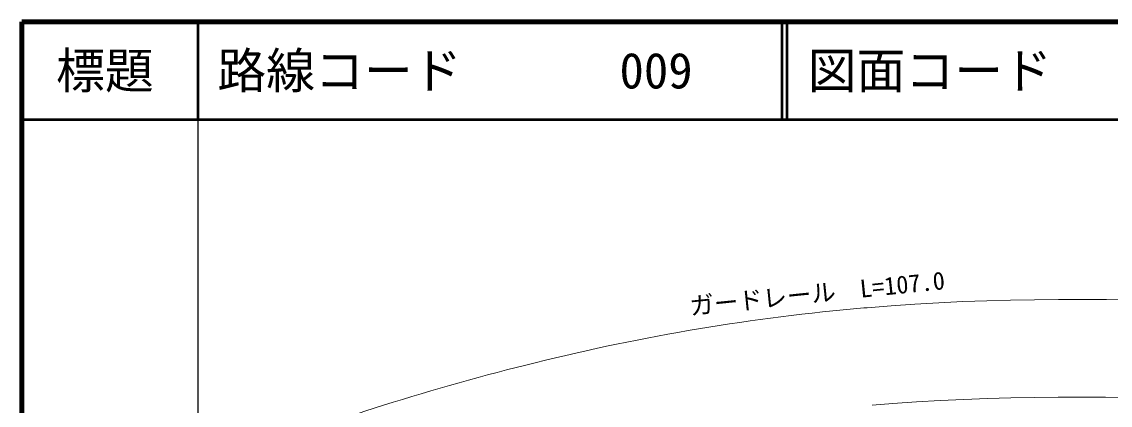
# Model space of a CAD drawing. Units: millimetres, scale not verified. Extents: x 40000 to 680000, y 20000 to 380000.
# Drawn here: x 40000 to 151340, y 340727 to 380000 of the extents above; entities that cross this region are included whole.
import ezdxf
from ezdxf.enums import TextEntityAlignment as Align

# ---------------------------------------------------------------- set-up
doc = ezdxf.new("R2010")
doc.units = ezdxf.units.MM
doc.header["$LTSCALE"] = 1000
for name, color, linetype, lineweight in [('M-STR-HTXT', 7, 'Continuous', 13), ('M-TTL', 2, 'Continuous', 140), ('M-TTL-BAND', 7, 'Continuous', 25), ('M-TTL-LINE', 7, 'Continuous', 50)]:
    doc.layers.add(name, color=color, linetype=linetype, lineweight=lineweight)
doc.layers.add('M-TTL-TXT', color=7, linetype='Continuous')
doc.styles.add('ＭＳ ゴシック', font='')
doc.styles.get('ＭＳ ゴシック').set_extended_font_data('MS Gothic')

msp = doc.modelspace()

# ---------------------------------------------------------------- linework, layer by layer
at = {"layer": 'M-STR-HTXT'}
for points in [[(172984, 350953), (170536, 351041), (168088, 351127), (165640, 351210), (163192, 351288), (160743, 351360), (158295, 351422), (155846, 351475), (153397, 351517), (150947, 351544), (148498, 351557), (146048, 351553), (143599, 351531), (141150, 351488), (138701, 351424), (136253, 351337), (133807, 351224), (131361, 351085), (128917, 350917), (126476, 350719), (126143, 350690)], [(172593, 340961), (170178, 341049), (167763, 341135), (165348, 341218), (162932, 341296), (160517, 341367), (158101, 341429), (155685, 341482), (153269, 341522), (150852, 341549), (148436, 341561), (146019, 341556), (143603, 341532), (141187, 341488), (138771, 341421), (136356, 341331), (133942, 341216), (131530, 341074), (129119, 340902), (127001, 340727)]]:
    msp.add_lwpolyline(points, dxfattribs=at)
for centre, radius, start, end in [((144591, 136483), 215000, 94.92238, 104.01264), ((150587, 108548), 243557, 103.79, 111.37482)]:
    msp.add_arc(centre, radius, start, end, dxfattribs=at)
at = {"layer": 'M-TTL'}
for p, q in [((40000, 380000), (40000, 20000)), ((680000, 380000), (40000, 380000))]:
    msp.add_line(p, q, dxfattribs=at)
at = {"layer": 'M-TTL-BAND'}
msp.add_line((58000, 370000), (58000, 20000), dxfattribs=at)
at = {"layer": 'M-TTL-LINE'}
for p, q in [((58000, 380000), (58000, 370000)), ((117750, 380000), (117750, 370000)), ((118250, 380000), (118250, 370000)), ((40000, 370000), (680000, 370000))]:
    msp.add_line(p, q, dxfattribs=at)

# ---------------------------------------------------------------- texts
at = {"layer": 'M-STR-HTXT', "style": 'ＭＳ ゴシック'}
msp.add_text('ガードレール\u3000L=107.0', height=1833, rotation=5.835, dxfattribs=at).set_placement((121517, 350744), align=Align.BOTTOM_CENTER)
at = {"layer": 'M-TTL-TXT', "style": 'ＭＳ ゴシック'}
msp.add_text('標題', height=3666, dxfattribs=at).set_placement((48500, 375000), align=Align.MIDDLE_CENTER)
for s, p in [('路線コード', (60000, 375000)), ('009', (101142, 375000)), ('図面コード', (120380, 375000))]:
    msp.add_text(s, height=3666, dxfattribs=at).set_placement(p, align=Align.MIDDLE_LEFT)

doc.saveas('drawing.dxf')
